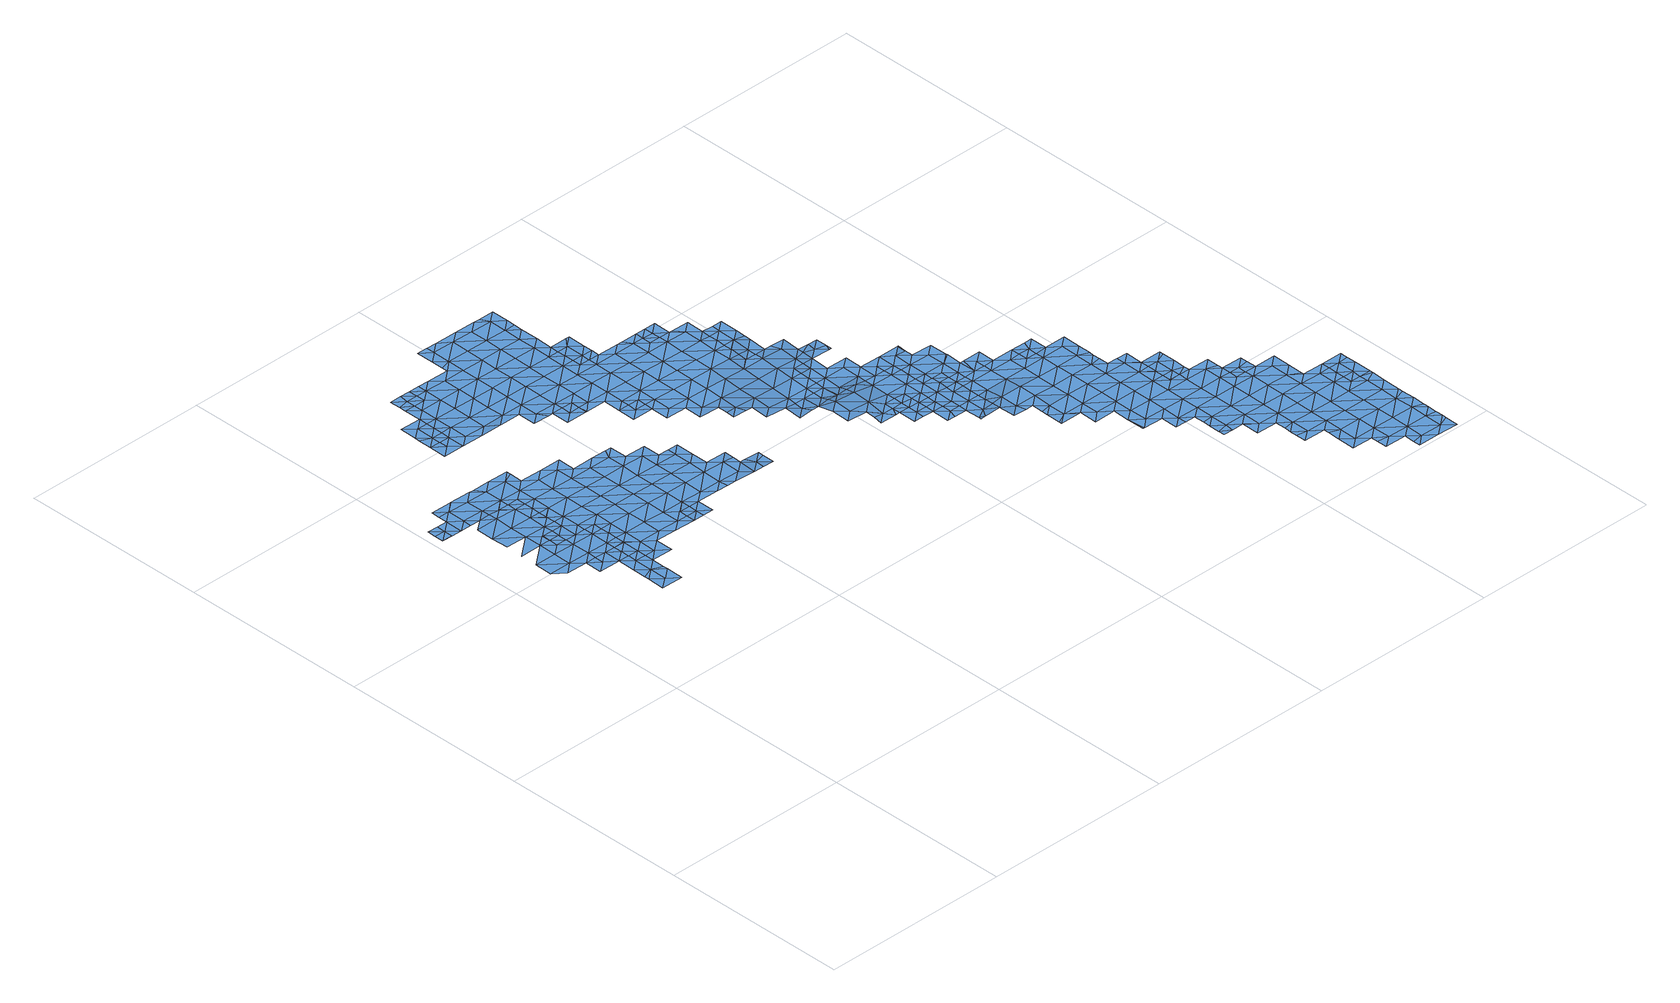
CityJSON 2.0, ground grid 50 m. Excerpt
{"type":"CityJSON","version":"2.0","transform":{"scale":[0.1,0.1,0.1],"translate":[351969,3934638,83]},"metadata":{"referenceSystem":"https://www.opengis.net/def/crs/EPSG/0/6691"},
"CityObjects":{
"waterbody1":{"type":"WaterBody","attributes":{"name":"3","class":"1140","function":"1","WaterBodyRiverFloodingRiskAttribute.description":"2","WaterBodyRiverFloodingRiskAttribute.rankOrg":"3","WaterBodyRiverFloodingRiskAttribute.adminType":"2","WaterBodyRiverFloodingRiskAttribute.scale":"L2"},"geometry":[{"type":"MultiSurface","lod":"1","boundaries":[[[0,1,2]],[[3,1,0]],[[0,4,3]],[[4,5,3]],[[0,2,6]],[[7,8,9]],[[10,4,0]],[[11,5,9]],[[12,13,7]],[[14,0,6]],[[4,15,5]],[[14,10,0]],[[16,12,7]],[[17,14,6]],[[12,18,13]],[[7,9,16]],[[15,19,5]],[[19,20,5]],[[4,10,15]],[[9,5,20]],[[17,21,14]],[[22,16,9]],[[23,15,10]],[[24,18,12]],[[21,25,14]],[[9,20,22]],[[26,12,16]],[[27,22,28]],[[14,29,10]],[[20,28,22]],[[22,30,16]],[[10,31,23]],[[32,24,12]],[[25,29,14]],[[30,26,16]],[[29,31,10]],[[26,32,12]],[[21,33,25]],[[27,34,22]],[[35,30,22]],[[26,36,32]],[[33,37,25]],[[38,35,22]],[[38,22,34]],[[39,31,29]],[[40,36,26]],[[37,33,41]],[[42,43,30]],[[44,26,30]],[[45,46,25]],[[25,46,29]],[[45,25,37]],[[42,30,35]],[[43,44,30]],[[47,40,26]],[[48,49,29]],[[29,46,48]],[[39,29,49]],[[47,26,44]],[[50,40,47]]]}]},
"waterbody2":{"type":"WaterBody","attributes":{"name":"3","class":"1140","function":"1","WaterBodyRiverFloodingRiskAttribute.description":"2","WaterBodyRiverFloodingRiskAttribute.rankOrg":"1","WaterBodyRiverFloodingRiskAttribute.adminType":"2","WaterBodyRiverFloodingRiskAttribute.scale":"L2"},"geometry":[{"type":"MultiSurface","lod":"1","boundaries":[[[51,52,53]],[[53,54,51]],[[51,54,55]],[[54,56,55]],[[57,56,54]],[[57,54,53]],[[58,51,55]],[[59,60,61]],[[60,62,61]],[[60,51,62]],[[63,64,60]],[[51,58,62]],[[64,65,60]],[[60,59,63]],[[66,63,59]],[[65,51,60]],[[52,51,65]]]}]},
"waterbody3":{"type":"WaterBody","attributes":{"name":"3","class":"1140","function":"1","WaterBodyRiverFloodingRiskAttribute.description":"2","WaterBodyRiverFloodingRiskAttribute.rankOrg":"2","WaterBodyRiverFloodingRiskAttribute.adminType":"2","WaterBodyRiverFloodingRiskAttribute.scale":"L2"},"geometry":[{"type":"MultiSurface","lod":"1","boundaries":[[[45,67,46]],[[23,31,68]],[[28,20,19]],[[15,23,19]],[[19,23,68]],[[19,68,28]],[[41,33,69]],[[41,69,66]],[[48,46,70]],[[67,71,72]],[[72,70,67]],[[46,67,70]],[[45,37,67]],[[73,74,75]],[[76,73,77]],[[73,78,77]],[[78,79,77]],[[79,80,77]],[[80,81,82]],[[82,81,83]],[[83,84,85]],[[86,87,88]],[[89,88,90]],[[71,91,72]],[[92,88,89]],[[88,92,86]],[[85,84,87]],[[93,85,87]],[[85,93,94]],[[85,94,95]],[[96,95,97]],[[98,74,99]],[[100,101,102]],[[103,104,105]],[[102,101,105]],[[105,106,102]],[[97,107,96]],[[108,96,107]],[[77,80,82]],[[85,95,96]],[[96,83,85]],[[82,83,96]],[[82,96,108]],[[82,108,77]],[[108,109,77]],[[108,110,109]],[[110,108,107]],[[111,110,107]],[[110,111,112]],[[110,112,113]],[[113,112,114]],[[112,115,114]],[[116,115,112]],[[116,102,106]],[[116,106,115]],[[115,106,117]],[[104,103,118]],[[118,119,104]],[[120,115,117]],[[119,121,122]],[[117,119,122]],[[119,117,104]],[[106,104,117]],[[104,106,105]],[[100,123,101]],[[123,100,124]],[[125,126,127]],[[126,125,97]],[[128,129,130]],[[131,130,132]],[[133,134,132]],[[135,136,134]],[[135,134,137]],[[137,138,139]],[[126,97,95]],[[140,141,130]],[[99,74,71]],[[71,74,76]],[[91,71,76]],[[109,91,76]],[[91,109,113]],[[142,114,120]],[[142,120,143]],[[143,120,144]],[[143,144,35]],[[35,144,42]],[[43,42,144]],[[40,50,145]],[[40,145,36]],[[145,32,36]],[[24,146,18]],[[24,32,146]],[[133,132,141]],[[129,147,140]],[[130,129,140]],[[132,130,141]],[[148,18,133]],[[146,133,18]],[[134,133,146]],[[138,137,134]],[[146,138,134]],[[138,146,145]],[[145,149,138]],[[149,139,138]],[[149,150,139]],[[150,149,151]],[[152,151,149]],[[151,152,153]],[[154,153,152]],[[154,152,121]],[[88,155,90]],[[155,88,156]],[[87,156,88]],[[156,87,84]],[[156,84,157]],[[157,84,83]],[[157,83,158]],[[81,158,83]],[[74,159,75]],[[159,74,98]],[[130,160,128]],[[131,160,130]],[[132,134,161]],[[134,136,161]],[[109,110,113]],[[109,76,77]],[[76,74,73]],[[67,99,71]],[[121,119,118]],[[121,152,122]],[[149,145,152]],[[145,146,32]],[[148,133,141]],[[152,145,122]],[[122,145,50]],[[143,35,38]],[[114,115,120]],[[162,163,164]],[[164,37,41]],[[49,48,70]],[[27,28,68]],[[34,27,68]],[[31,34,68]],[[39,49,165]],[[39,165,31]],[[165,34,31]],[[21,166,64]],[[33,21,69]],[[63,66,69]],[[164,41,66]],[[164,66,59]],[[164,59,162]],[[162,59,61]],[[61,62,162]],[[167,168,162]],[[62,167,162]],[[166,21,17]],[[17,6,166]],[[169,166,6]],[[169,64,166]],[[69,64,63]],[[64,69,21]],[[38,34,143]],[[165,143,34]],[[170,143,165]],[[165,49,170]],[[49,70,170]],[[164,67,37]],[[164,99,67]],[[163,99,164]],[[125,171,97]],[[172,173,174]],[[171,111,107]],[[175,173,172]],[[176,100,102]],[[107,97,171]],[[176,116,112]],[[176,102,116]],[[122,50,177]],[[120,117,177]],[[177,117,122]],[[124,100,175]],[[175,100,176]],[[175,176,173]],[[173,176,111]],[[171,173,111]],[[173,171,174]],[[174,171,125]],[[174,125,178]],[[178,125,127]],[[112,111,176]],[[91,113,179]],[[91,179,72]],[[72,179,170]],[[179,142,170]],[[142,179,114]],[[170,70,72]],[[113,114,179]],[[98,99,163]],[[168,163,162]],[[177,50,47]],[[47,44,177]],[[144,44,43]],[[177,44,144]],[[144,120,177]],[[142,143,170]]]}]},
"waterbody4":{"type":"WaterBody","attributes":{"name":"3","class":"1140","function":"1","WaterBodyRiverFloodingRiskAttribute.description":"2","WaterBodyRiverFloodingRiskAttribute.rankOrg":"1","WaterBodyRiverFloodingRiskAttribute.adminType":"2","WaterBodyRiverFloodingRiskAttribute.scale":"L2"},"geometry":[{"type":"MultiSurface","lod":"1","boundaries":[[[180,181,182]],[[182,183,184]],[[183,182,181]],[[185,186,182]],[[186,187,182]],[[188,185,182]],[[189,185,188]],[[188,190,189]],[[188,191,190]],[[182,187,180]],[[184,188,182]],[[192,188,184]],[[191,188,192]]]}]},
"waterbody5":{"type":"WaterBody","attributes":{"name":"3","class":"1140","function":"1","WaterBodyRiverFloodingRiskAttribute.description":"2","WaterBodyRiverFloodingRiskAttribute.rankOrg":"1","WaterBodyRiverFloodingRiskAttribute.adminType":"2","WaterBodyRiverFloodingRiskAttribute.scale":"L2"},"geometry":[{"type":"MultiSurface","lod":"1","boundaries":[[[80,193,194]],[[79,78,193]],[[75,193,78]],[[75,78,73]],[[194,193,195]],[[75,159,193]],[[79,193,80]],[[193,159,195]]]}]},
"waterbody6":{"type":"WaterBody","attributes":{"name":"3","class":"1140","function":"1","WaterBodyRiverFloodingRiskAttribute.description":"2","WaterBodyRiverFloodingRiskAttribute.rankOrg":"1","WaterBodyRiverFloodingRiskAttribute.adminType":"2","WaterBodyRiverFloodingRiskAttribute.scale":"L2"},"geometry":[{"type":"MultiSurface","lod":"1","boundaries":[[[196,197,198]],[[199,200,201]],[[201,200,197]],[[200,198,197]],[[202,203,197]],[[202,196,204]],[[202,197,196]],[[203,201,197]]]}]},
"waterbody7":{"type":"WaterBody","attributes":{"name":"3","class":"1140","function":"1","WaterBodyRiverFloodingRiskAttribute.description":"2","WaterBodyRiverFloodingRiskAttribute.rankOrg":"3","WaterBodyRiverFloodingRiskAttribute.adminType":"2","WaterBodyRiverFloodingRiskAttribute.scale":"L2"},"geometry":[{"type":"MultiSurface","lod":"1","boundaries":[[[205,206,207]],[[208,207,206]],[[209,205,207]],[[208,210,207]],[[209,207,211]],[[210,211,207]]]}]},
"waterbody8":{"type":"WaterBody","attributes":{"name":"3","class":"1140","function":"1","WaterBodyRiverFloodingRiskAttribute.description":"2","WaterBodyRiverFloodingRiskAttribute.rankOrg":"3","WaterBodyRiverFloodingRiskAttribute.adminType":"2","WaterBodyRiverFloodingRiskAttribute.scale":"L2"},"geometry":[{"type":"MultiSurface","lod":"1","boundaries":[[[212,213,214]],[[213,212,215]],[[215,216,213]],[[217,213,216]],[[217,218,213]],[[218,214,213]]]}]},
"waterbody9":{"type":"WaterBody","attributes":{"name":"3","class":"1140","function":"1","WaterBodyRiverFloodingRiskAttribute.description":"2","WaterBodyRiverFloodingRiskAttribute.rankOrg":"2","WaterBodyRiverFloodingRiskAttribute.adminType":"2","WaterBodyRiverFloodingRiskAttribute.scale":"L2"},"geometry":[{"type":"MultiSurface","lod":"1","boundaries":[[[219,220,221]],[[222,223,224]],[[225,226,227]],[[228,229,230]],[[229,231,230]],[[232,231,229]],[[232,233,234]],[[233,235,234]],[[235,233,236]],[[233,237,236]],[[229,237,233]],[[237,229,238]],[[239,237,238]],[[237,239,240]],[[241,240,239]],[[242,240,241]],[[242,243,240]],[[244,242,241]],[[244,227,245]],[[244,246,227]],[[227,246,247]],[[246,248,247]],[[249,248,246]],[[250,248,249]],[[251,252,247]],[[248,251,247]],[[253,250,249]],[[249,254,253]],[[254,249,255]],[[249,239,255]],[[255,238,256]],[[228,256,238]],[[239,249,246]],[[247,252,227]],[[227,252,257]],[[244,241,246]],[[246,241,239]],[[255,239,238]],[[240,236,237]],[[236,258,235]],[[259,235,258]],[[259,258,260]],[[258,261,260]],[[259,260,262]],[[262,260,263]],[[262,263,264]],[[234,235,259]],[[216,215,231]],[[214,265,266]],[[266,267,268]],[[266,265,267]],[[269,270,267]],[[267,270,271]],[[233,232,229]],[[231,215,230]],[[229,228,238]],[[272,228,230]],[[215,272,230]],[[257,225,227]],[[273,224,274]],[[222,275,276]],[[277,221,220]],[[278,276,275]],[[206,205,221]],[[267,271,268]],[[221,279,219]],[[269,280,270]],[[234,259,280]],[[262,281,259]],[[262,282,281]],[[283,282,262]],[[284,285,286]],[[282,287,281]],[[264,263,288]],[[260,261,263]],[[289,290,261]],[[236,261,258]],[[243,236,240]],[[245,227,226]],[[291,292,226]],[[293,294,295]],[[296,297,298]],[[296,299,297]],[[296,295,299]],[[295,296,300]],[[300,301,295]],[[300,302,301]],[[300,303,302]],[[303,300,304]],[[298,304,300]],[[305,302,306]],[[307,302,305]],[[308,302,307]],[[309,302,308]],[[309,308,310]],[[310,308,311]],[[310,311,312]],[[311,313,312]],[[313,311,314]],[[307,314,311]],[[313,314,315]],[[199,201,313]],[[316,317,318]],[[319,317,316]],[[319,320,317]],[[319,321,320]],[[322,320,321]],[[323,324,181]],[[324,325,181]],[[326,327,325]],[[224,223,274]],[[328,329,223]],[[329,328,330]],[[328,331,330]],[[332,333,334]],[[332,293,333]],[[332,335,293]],[[335,294,293]],[[333,293,309]],[[293,301,309]],[[332,334,335]],[[331,336,337]],[[338,337,219]],[[334,339,335]],[[294,335,340]],[[295,294,341]],[[342,343,344]],[[345,346,347]],[[317,320,347]],[[348,318,317]],[[349,320,322]],[[320,349,347]],[[349,345,347]],[[350,341,351]],[[350,299,341]],[[350,352,299]],[[351,341,353]],[[294,353,341]],[[340,353,294]],[[335,354,340]],[[339,354,335]],[[355,354,339]],[[356,355,339]],[[357,356,338]],[[356,339,338]],[[334,338,339]],[[334,337,338]],[[337,334,331]],[[333,331,334]],[[331,333,310]],[[310,330,331]],[[310,358,330]],[[358,329,330]],[[329,358,326]],[[359,326,358]],[[329,326,223]],[[223,326,274]],[[325,274,326]],[[324,274,325]],[[324,273,274]],[[323,273,324]],[[187,360,361]],[[360,323,361]],[[180,187,361]],[[181,180,361]],[[183,181,325]],[[325,184,183]],[[184,325,327]],[[323,181,361]],[[292,245,226]],[[292,362,245]],[[243,347,346]],[[346,363,243]],[[363,344,243]],[[342,344,363]],[[243,344,236]],[[344,261,236]],[[344,343,261]],[[343,364,261]],[[364,289,261]],[[261,290,263]],[[290,365,263]],[[365,288,263]],[[287,366,284]],[[287,367,366]],[[284,281,287]],[[286,281,284]],[[281,286,259]],[[259,286,280]],[[280,286,270]],[[270,286,285]],[[279,271,219]],[[271,279,268]],[[268,279,209]],[[279,221,209]],[[205,209,221]],[[278,206,276]],[[221,276,206]],[[277,276,221]],[[277,222,276]],[[277,223,222]],[[277,328,223]],[[336,328,277]],[[331,328,336]],[[277,220,336]],[[219,336,220]],[[219,337,336]],[[184,327,192]],[[192,327,191]],[[191,327,190]],[[190,368,204]],[[190,327,368]],[[326,359,327]],[[359,358,312]],[[312,358,310]],[[309,310,333]],[[308,307,311]],[[306,303,369]],[[303,370,369]],[[313,315,199]],[[303,304,370]],[[306,302,303]],[[309,301,302]],[[295,301,293]],[[295,341,299]],[[297,299,371]],[[300,296,298]],[[371,299,352]],[[372,373,226]],[[373,291,226]],[[372,226,225]],[[231,232,374]],[[374,232,234]],[[375,242,244]],[[245,375,244]],[[234,280,374]],[[374,280,269]],[[267,374,269]],[[265,374,267]],[[217,374,265]],[[231,217,216]],[[218,217,265]],[[218,265,214]],[[266,268,376]],[[211,376,268]],[[376,211,210]],[[211,268,209]],[[231,374,217]],[[270,377,271]],[[378,287,282]],[[378,379,287]],[[262,380,283]],[[284,381,285]],[[379,367,287]],[[262,264,380]],[[375,243,242]],[[375,245,382]],[[383,312,313]],[[312,383,359]],[[383,327,359]],[[383,368,327]],[[203,368,383]],[[368,203,202]],[[203,313,201]],[[384,357,338]],[[362,382,245]],[[317,382,348]],[[317,375,382]],[[375,317,347]],[[375,347,243]],[[288,385,264]],[[386,264,385]],[[264,386,380]],[[284,366,381]],[[270,285,377]],[[285,384,377]],[[387,384,285]],[[285,381,387]],[[384,338,377]],[[219,377,338]],[[219,271,377]],[[202,204,368]],[[383,313,203]]]}]},
"waterbody10":{"type":"WaterBody","attributes":{"name":"3","class":"1140","function":"1","WaterBodyRiverFloodingRiskAttribute.description":"2","WaterBodyRiverFloodingRiskAttribute.rankOrg":"1","WaterBodyRiverFloodingRiskAttribute.adminType":"2","WaterBodyRiverFloodingRiskAttribute.scale":"L2"},"geometry":[{"type":"MultiSurface","lod":"1","boundaries":[[[388,389,356]],[[390,389,391]],[[391,389,388]],[[392,391,388]],[[354,355,389]],[[388,356,357]],[[356,389,355]],[[389,390,393]],[[389,393,354]],[[387,392,388]],[[392,387,381]],[[357,384,388]],[[387,388,384]]]}]},
"waterbody11":{"type":"WaterBody","attributes":{"name":"3","class":"1140","function":"1","WaterBodyRiverFloodingRiskAttribute.description":"2","WaterBodyRiverFloodingRiskAttribute.rankOrg":"1","WaterBodyRiverFloodingRiskAttribute.adminType":"2","WaterBodyRiverFloodingRiskAttribute.scale":"L2"},"geometry":[{"type":"MultiSurface","lod":"1","boundaries":[[[394,380,395]],[[283,378,282]],[[283,380,394]],[[283,394,378]],[[395,396,394]],[[396,378,394]],[[379,378,396]]]}]},
"waterbody12":{"type":"WaterBody","attributes":{"name":"3","class":"1140","function":"1","WaterBodyRiverFloodingRiskAttribute.description":"2","WaterBodyRiverFloodingRiskAttribute.rankOrg":"2","WaterBodyRiverFloodingRiskAttribute.adminType":"2","WaterBodyRiverFloodingRiskAttribute.scale":"L2"},"geometry":[{"type":"MultiSurface","lod":"1","boundaries":[[[397,398,399]],[[399,398,400]],[[398,401,402]],[[400,398,402]],[[398,403,404]],[[403,398,397]],[[404,401,398]]]}]},
"waterbody13":{"type":"WaterBody","attributes":{"name":"3","class":"1140","function":"1","WaterBodyRiverFloodingRiskAttribute.description":"2","WaterBodyRiverFloodingRiskAttribute.rankOrg":"1","WaterBodyRiverFloodingRiskAttribute.adminType":"2","WaterBodyRiverFloodingRiskAttribute.scale":"L2"},"geometry":[{"type":"MultiSurface","lod":"1","boundaries":[[[405,406,407]],[[408,409,407]],[[410,408,407]],[[409,405,407]],[[410,404,403]],[[410,407,404]],[[406,404,407]],[[404,406,401]]]}]},
"waterbody14":{"type":"WaterBody","attributes":{"name":"3","class":"1140","function":"1","WaterBodyRiverFloodingRiskAttribute.description":"2","WaterBodyRiverFloodingRiskAttribute.rankOrg":"2","WaterBodyRiverFloodingRiskAttribute.adminType":"2","WaterBodyRiverFloodingRiskAttribute.scale":"L2"},"geometry":[{"type":"MultiSurface","lod":"1","boundaries":[[[411,412,413]],[[414,415,413]],[[416,417,418]],[[416,419,417]],[[414,413,420]],[[421,420,413]],[[422,420,421]],[[409,408,422]],[[406,405,423]],[[406,423,424]],[[425,424,423]],[[426,425,423]],[[416,405,422]],[[426,423,427]],[[416,423,405]],[[427,418,428]],[[418,429,428]],[[429,418,417]],[[421,419,416]],[[430,419,421]],[[430,431,419]],[[431,432,419]],[[419,432,417]],[[432,433,417]],[[427,423,416]],[[417,434,429]],[[435,434,417]],[[436,414,420]],[[418,427,416]],[[433,435,417]],[[437,430,421]],[[437,421,412]],[[420,422,408]],[[413,412,421]],[[422,421,416]],[[405,409,422]],[[424,401,406]],[[438,439,403]],[[440,441,442]],[[442,443,444]],[[444,443,445]],[[446,444,445]],[[444,446,447]],[[443,420,439]],[[410,403,439]],[[440,444,447]],[[440,442,444]],[[415,448,413]],[[436,420,443]],[[420,408,439]],[[438,445,439]],[[439,408,410]],[[443,439,445]],[[448,411,413]]]}]},
"waterbody15":{"type":"WaterBody","attributes":{"name":"3","class":"1140","function":"1","WaterBodyRiverFloodingRiskAttribute.description":"2","WaterBodyRiverFloodingRiskAttribute.rankOrg":"1","WaterBodyRiverFloodingRiskAttribute.adminType":"2","WaterBodyRiverFloodingRiskAttribute.scale":"L2"},"geometry":[{"type":"MultiSurface","lod":"1","boundaries":[[[449,450,288]],[[290,451,449]],[[452,451,343]],[[453,451,454]],[[455,449,451]],[[456,449,455]],[[454,452,349]],[[454,451,452]],[[449,456,450]],[[455,451,453]],[[345,349,452]],[[290,449,365]],[[342,346,452]],[[452,346,345]],[[343,451,364]],[[289,364,451]],[[289,451,290]],[[449,288,365]],[[342,363,346]],[[342,452,343]]]}]},
"waterbody16":{"type":"WaterBody","attributes":{"name":"3","class":"1140","function":"1","WaterBodyRiverFloodingRiskAttribute.description":"2","WaterBodyRiverFloodingRiskAttribute.rankOrg":"2","WaterBodyRiverFloodingRiskAttribute.adminType":"2","WaterBodyRiverFloodingRiskAttribute.scale":"L2"},"geometry":[{"type":"MultiSurface","lod":"1","boundaries":[[[457,458,399]],[[459,399,458]],[[459,458,460]],[[461,460,458]],[[459,460,462]],[[458,463,461]],[[463,458,457]]]}]},
"waterbody17":{"type":"WaterBody","attributes":{"name":"3","class":"1140","function":"1","WaterBodyRiverFloodingRiskAttribute.description":"2","WaterBodyRiverFloodingRiskAttribute.rankOrg":"1","WaterBodyRiverFloodingRiskAttribute.adminType":"2","WaterBodyRiverFloodingRiskAttribute.scale":"L2"},"geometry":[{"type":"MultiSurface","lod":"1","boundaries":[[[464,465,466]],[[467,462,460]],[[462,467,464]],[[464,445,462]],[[399,468,397]],[[468,399,459]],[[461,469,470]],[[459,462,468]],[[468,462,445]],[[471,467,472]],[[467,470,472]],[[472,470,473]],[[469,474,475]],[[476,470,475]],[[476,473,470]],[[471,465,467]],[[467,465,464]],[[468,445,438]],[[470,469,475]],[[470,467,461]],[[460,461,467]],[[466,447,464]],[[446,464,447]],[[446,445,464]],[[438,403,468]],[[468,403,397]]]}]},
"waterbody18":{"type":"WaterBody","attributes":{"name":"3","class":"1140","function":"1","WaterBodyRiverFloodingRiskAttribute.description":"2","WaterBodyRiverFloodingRiskAttribute.rankOrg":"1","WaterBodyRiverFloodingRiskAttribute.adminType":"2","WaterBodyRiverFloodingRiskAttribute.scale":"L2"},"geometry":[{"type":"MultiSurface","lod":"1","boundaries":[[[477,478,479]],[[480,225,257]],[[481,225,434]],[[482,292,291]],[[412,483,484]],[[485,434,480]],[[485,480,486]],[[252,486,480]],[[487,488,489]],[[487,489,490]],[[490,491,487]],[[492,430,437]],[[435,481,434]],[[435,433,481]],[[493,494,495]],[[493,495,496]],[[497,496,495]],[[479,496,497]],[[478,496,479]],[[477,479,490]],[[477,490,441]],[[441,490,498]],[[437,412,492]],[[492,412,484]],[[492,484,499]],[[484,500,499]],[[500,501,499]],[[502,501,318]],[[318,348,502]],[[362,292,502]],[[482,502,292]],[[502,482,501]],[[501,482,499]],[[499,482,492]],[[415,414,503]],[[498,503,414]],[[498,414,436]],[[504,489,488]],[[505,478,477]],[[441,440,477]],[[503,498,490]],[[491,490,479]],[[495,506,497]],[[495,494,506]],[[489,503,490]],[[257,252,480]],[[434,225,480]],[[411,483,412]],[[507,484,483]],[[489,504,503]],[[508,509,510]],[[372,225,481]],[[492,511,430]],[[481,373,372]],[[373,481,433]],[[373,433,432]],[[511,373,432]],[[442,441,498]],[[440,447,477]],[[477,447,505]],[[431,511,432]],[[431,430,511]],[[348,382,502]],[[382,362,502]],[[492,482,511]],[[511,482,373]],[[291,373,482]],[[508,507,512]],[[508,512,509]],[[509,512,504]],[[504,512,503]],[[512,448,503]],[[448,507,483]],[[411,448,483]],[[498,443,442]],[[436,443,498]],[[503,448,415]],[[448,512,507]]]}]},
"waterbody19":{"type":"WaterBody","attributes":{"name":"3","class":"1140","function":"1","WaterBodyRiverFloodingRiskAttribute.description":"2","WaterBodyRiverFloodingRiskAttribute.rankOrg":"1","WaterBodyRiverFloodingRiskAttribute.adminType":"2","WaterBodyRiverFloodingRiskAttribute.scale":"L2"},"geometry":[{"type":"MultiSurface","lod":"1","boundaries":[[[513,514,515]],[[516,316,517]],[[517,513,515]],[[515,518,517]],[[316,516,319]],[[517,318,513]],[[517,316,318]],[[516,517,518]]]}]},
"waterbody20":{"type":"WaterBody","attributes":{"name":"3","class":"1140","function":"1","WaterBodyRiverFloodingRiskAttribute.description":"2","WaterBodyRiverFloodingRiskAttribute.rankOrg":"1","WaterBodyRiverFloodingRiskAttribute.adminType":"2","WaterBodyRiverFloodingRiskAttribute.scale":"L2"},"geometry":[{"type":"MultiSurface","lod":"1","boundaries":[[[519,520,521]],[[520,522,521]],[[523,522,520]],[[520,524,523]],[[525,524,520]],[[520,519,526]],[[526,525,520]]]}]},
"waterbody21":{"type":"WaterBody","attributes":{"name":"3","class":"1140","function":"1","WaterBodyRiverFloodingRiskAttribute.description":"2","WaterBodyRiverFloodingRiskAttribute.rankOrg":"2","WaterBodyRiverFloodingRiskAttribute.adminType":"2","WaterBodyRiverFloodingRiskAttribute.scale":"L2"},"geometry":[{"type":"MultiSurface","lod":"1","boundaries":[[[527,528,529]],[[530,531,528]],[[530,532,533]],[[534,535,532]],[[536,537,534]],[[532,535,538]],[[532,538,533]],[[533,538,539]],[[540,541,542]],[[543,541,540]],[[539,543,533]],[[530,533,544]],[[543,544,533]],[[544,543,540]],[[536,545,537]],[[545,536,546]],[[547,546,536]],[[548,547,536]],[[548,536,534]],[[548,534,532]],[[530,548,532]],[[528,548,530]],[[528,549,548]],[[527,549,528]],[[550,549,527]],[[551,550,527]],[[550,551,552]],[[553,550,552]],[[553,552,554]],[[555,556,557]],[[558,559,560]],[[561,558,560]],[[562,561,563]],[[563,561,560]],[[563,560,564]],[[565,566,556]],[[567,564,568]],[[567,569,564]],[[564,569,563]],[[570,563,569]],[[571,572,573]],[[572,574,573]],[[575,573,574]],[[573,575,568]],[[576,566,565]],[[576,573,566]],[[566,573,568]],[[566,568,564]],[[566,564,556]],[[556,564,560]],[[577,556,560]],[[556,577,557]],[[554,578,557]],[[554,557,577]],[[554,577,553]],[[553,577,559]],[[553,559,579]],[[579,559,549]],[[549,559,547]],[[547,559,580]],[[547,580,581]],[[582,580,558]],[[582,558,583]],[[584,562,570]],[[585,586,587]],[[588,586,589]],[[585,589,586]],[[572,589,585]],[[571,589,572]],[[590,589,571]],[[576,590,571]],[[591,590,576]],[[592,593,591]],[[591,593,590]],[[594,590,593]],[[590,594,588]],[[595,588,594]],[[588,595,596]],[[595,597,596]],[[598,597,595]],[[599,597,598]],[[600,601,602]],[[603,600,604]],[[600,603,601]],[[605,606,607]],[[606,476,607]],[[608,494,609]],[[523,610,522]],[[610,611,612]],[[613,614,615]],[[612,616,617]],[[618,619,620]],[[471,621,465]],[[465,621,622]],[[621,623,622]],[[624,623,621]],[[621,472,624]],[[471,472,621]],[[473,476,624]],[[606,624,476]],[[606,625,624]],[[626,625,606]],[[627,626,606]],[[628,626,627]],[[629,626,628]],[[600,629,628]],[[629,600,598]],[[629,598,630]],[[629,630,631]],[[629,631,632]],[[632,631,611]],[[632,611,633]],[[632,633,625]],[[625,633,623]],[[623,633,634]],[[623,634,609]],[[608,609,634]],[[608,634,524]],[[635,619,636]],[[609,496,478]],[[609,478,622]],[[505,622,478]],[[637,638,593]],[[593,639,637]],[[639,593,592]],[[640,592,591]],[[641,642,643]],[[644,640,591]],[[645,641,646]],[[647,645,646]],[[644,576,565]],[[565,556,555]],[[555,557,578]],[[648,647,646]],[[578,649,650]],[[578,554,651]],[[652,653,654]],[[655,651,552]],[[656,551,657]],[[658,659,660]],[[661,662,663]],[[662,657,529]],[[528,531,529]],[[531,530,544]],[[664,544,540]],[[664,540,665]],[[664,665,666]],[[667,666,665]],[[667,668,666]],[[668,669,666]],[[664,666,670]],[[671,672,673]],[[674,671,675]],[[670,676,664]],[[666,669,670]],[[613,522,614]],[[610,614,522]],[[614,610,612]],[[614,612,615]],[[615,612,677]],[[677,612,617]],[[619,678,620]],[[678,619,635]],[[679,641,645]],[[642,641,679]],[[680,592,640]],[[680,640,643]],[[643,640,641]],[[641,640,644]],[[641,644,646]],[[646,644,565]],[[555,646,565]],[[646,555,648]],[[648,555,578]],[[650,648,578]],[[649,652,654]],[[578,652,649]],[[651,652,578]],[[652,651,653]],[[651,681,653]],[[681,651,655]],[[682,551,656]],[[660,659,661]],[[659,662,661]],[[662,659,657]],[[657,659,656]],[[658,656,659]],[[683,658,660]],[[684,671,674]],[[672,671,684]],[[672,684,685]],[[663,672,685]],[[662,672,663]],[[672,662,529]],[[672,529,531]],[[493,496,609]],[[544,673,531]],[[673,544,664]],[[673,664,671]],[[676,671,664]],[[671,676,675]],[[675,676,686]],[[686,676,687]],[[687,676,670]],[[687,670,688]],[[688,670,689]],[[669,689,670]],[[665,540,542]],[[494,608,526]],[[525,526,608]],[[525,608,524]],[[523,524,610]],[[634,610,524]],[[634,633,610]],[[625,623,624]],[[626,632,625]],[[610,633,611]],[[611,616,612]],[[611,631,616]],[[629,632,626]],[[631,630,690]],[[630,598,691]],[[598,600,599]],[[628,604,600]],[[628,627,692]],[[606,605,627]],[[472,473,624]],[[628,692,604]],[[599,600,602]],[[588,596,586]],[[597,693,596]],[[693,597,599]],[[691,598,595]],[[694,595,594]],[[588,589,590]],[[695,635,636]],[[636,696,695]],[[696,636,638]],[[638,636,593]],[[691,595,694]],[[465,622,466]],[[694,630,691]],[[690,630,694]],[[631,690,616]],[[697,616,690]],[[616,698,617]],[[698,616,697]],[[697,619,618]],[[619,697,690]],[[636,619,690]],[[636,690,694]],[[636,694,593]],[[694,594,593]],[[644,591,576]],[[623,609,622]],[[494,493,609]],[[571,573,576]],[[563,570,562]],[[583,558,561]],[[558,580,559]],[[546,547,581]],[[549,547,548]],[[550,579,549]],[[553,579,550]],[[560,559,577]],[[651,554,552]],[[551,527,657]],[[527,529,657]],[[672,531,673]],[[622,447,466]],[[505,447,622]],[[699,700,551]],[[682,699,551]],[[701,700,699]],[[701,702,700]],[[702,655,700]],[[700,655,552]],[[700,552,551]]]}]},
"waterbody22":{"type":"WaterBody","attributes":{"name":"3","class":"1140","function":"1","WaterBodyRiverFloodingRiskAttribute.description":"2","WaterBodyRiverFloodingRiskAttribute.rankOrg":"1","WaterBodyRiverFloodingRiskAttribute.adminType":"2","WaterBodyRiverFloodingRiskAttribute.scale":"L2"},"geometry":[{"type":"MultiSurface","lod":"1","boundaries":[[[680,643,703]],[[680,703,704]],[[705,704,703]],[[704,705,706]],[[638,704,706]],[[704,638,637]],[[592,680,639]],[[637,639,704]],[[696,706,695]],[[695,706,635]],[[635,706,707]],[[708,706,705]],[[707,706,708]],[[706,696,638]],[[704,639,680]]]}]},
"waterbody23":{"type":"WaterBody","attributes":{"name":"3","class":"1140","function":"1","WaterBodyRiverFloodingRiskAttribute.description":"2","WaterBodyRiverFloodingRiskAttribute.rankOrg":"1","WaterBodyRiverFloodingRiskAttribute.adminType":"2","WaterBodyRiverFloodingRiskAttribute.scale":"L2"},"geometry":[{"type":"MultiSurface","lod":"1","boundaries":[[[650,649,709]],[[709,645,647]],[[709,647,650]],[[647,648,650]],[[709,710,645]],[[709,711,710]],[[711,709,649]]]}]},
"waterbody24":{"type":"WaterBody","attributes":{"name":"3","class":"1140","function":"1","WaterBodyRiverFloodingRiskAttribute.description":"2","WaterBodyRiverFloodingRiskAttribute.rankOrg":"1","WaterBodyRiverFloodingRiskAttribute.adminType":"2","WaterBodyRiverFloodingRiskAttribute.scale":"L2"},"geometry":[{"type":"MultiSurface","lod":"1","boundaries":[[[682,656,712]],[[713,712,683]],[[658,683,712]],[[712,656,658]],[[712,699,682]],[[699,714,701]],[[702,701,714]],[[714,699,712]],[[714,715,702]],[[714,712,713]],[[714,713,716]],[[714,716,715]]]}]}
},
"vertices":[
[144,980,24],[87,981,24],[116,957,24],[88,1027,24],[145,1027,24],[146,1073,24],[172,956,24],[90,1166,23],[90,1120,24],[146,1119,24],[201,1026,24],[89,1073,24],[148,1211,24],[91,1212,23],[201,979,24],[173,1049,24],[147,1165,23],[200,956,24],[120,1234,23],[174,1072,24],[174,1095,24],[229,955,24],[203,1118,23],[202,1049,24],[148,1234,24],[257,978,24],[204,1210,23],[203,1094,24],[175,1095,24],[258,1025,24],[204,1164,23],[230,1048,24],[176,1233,23],[257,955,24],[231,1094,24],[232,1140,23],[177,1233,23],[285,955,24],[232,1117,23],[258,1048,24],[205,1233,23],[285,954,24],[232,1141,23],[232,1164,23],[233,1187,23],[285,978,24],[286,1001,24],[233,1210,23],[286,1024,24],[287,1047,24],[233,1233,23],
[255,839,24],[227,827,24],[227,817,24],[254,793,24],[283,816,24],[282,770,24],[226,771,24],[283,828,24],[284,908,24],[256,886,24],[284,886,24],[284,862,24],[256,909,24],[228,910,24],[227,863,24],[284,909,24],
[314,977,24],[202,1072,24],[257,932,24],[315,1024,24],[371,976,24],[371,1023,24],[455,951,23],[427,929,23],[455,929,23],[427,975,23],[484,974,23],[456,951,23],[484,951,22],[512,951,22],[569,950,22],[541,973,22],[597,972,22],[654,971,21],[655,1018,22],[698,994,20],[683,994,21],[711,971,18],[739,979,18],[738,947,18],[428,1022,24],[739,993,18],[683,1016,21],[684,1041,22],[627,1042,23],[598,1019,23],[599,1065,24],[398,907,23],[370,930,24],[488,1206,23],[460,1229,23],[431,1206,23],[404,1276,22],[375,1253,22],[403,1230,22],[374,1207,22],[542,1066,24],[541,1020,23],[485,1021,23],[485,1067,24],[486,1113,23],[430,1114,23],[429,1068,24],[373,1115,23],[374,1161,23],[430,1160,23],[318,1208,22],[348,1277,22],[319,1254,22],[317,1162,23],[290,1278,22],[262,1255,22],[499,1228,23],[516,1228,23],[600,1111,23],[627,1087,23],[628,1134,23],[7,1260,23],[7,1237,23],[35,1259,23],[36,1282,23],[64,1282,23],[92,1258,23],[93,1305,23],[120,1328,22],[65,1329,23],[122,1328,22],[149,1304,22],[178,1327,22],[35,1236,23],[63,1235,23],[316,1116,23],[260,1117,23],[260,1163,23],[205,1256,23],[149,1257,23],[7,1236,23],[92,1235,23],[206,1303,22],[191,1326,22],[235,1326,22],[263,1302,22],[291,1325,22],[291,1314,22],[710,947,19],[682,948,19],[625,949,21],[600,949,22],[455,906,22],[8,1283,23],[64,1305,23],[312,885,24],[341,908,24],[313,931,24],[259,1071,24],[200,933,24],[341,861,24],[341,905,24],[171,911,24],[316,1070,24],[543,1112,23],[573,1181,23],[544,1159,23],[572,1135,23],[516,1182,23],[487,1160,23],[261,1209,23],[600,1134,23],[372,1069,24],
[266,1509,20],[294,1509,20],[267,1533,20],[295,1532,20],[295,1555,20],[239,1556,20],[239,1545,20],[238,1510,20],[267,1579,20],[240,1603,20],[296,1602,20],[295,1579,20],[295,1556,20],
[483,928,22],[511,905,22],[484,906,22],
[297,1666,19],[325,1670,19],[297,1694,19],[354,1693,19],[328,1694,19],[354,1670,19],[325,1647,19],[354,1647,19],[297,1648,19],
[548,1413,20],[519,1413,20],[548,1389,20],[519,1366,20],[576,1412,20],[576,1366,20],[576,1389,20],
[630,1273,20],[659,1295,20],[631,1319,20],[687,1272,20],[688,1295,20],[688,1318,20],[660,1319,20],
[606,1481,19],[549,1482,19],[548,1436,20],[464,1461,21],[436,1484,21],[407,1462,21],[967,1082,5],[996,1104,6],[940,1105,6],[743,1224,19],[772,1247,19],[715,1248,20],[716,1294,20],[773,1293,19],[829,1293,18],[773,1340,19],[830,1339,18],[886,1292,18],[829,1246,17],[771,1201,18],[828,1200,16],[885,1245,15],[884,1199,13],[941,1198,11],[942,1244,14],[940,1152,9],[997,1151,8],[884,1153,12],[883,1106,10],[855,1130,12],[827,1154,14],[836,1130,13],[854,1084,10],[911,1083,6],[798,1131,14],[799,1152,15],[799,1178,16],[742,1179,18],[939,1082,5],[887,1338,18],[831,1385,19],[887,1384,18],[943,1337,17],[888,1430,19],[944,1383,18],[945,1429,18],[660,1341,20],[632,1365,20],[661,1387,20],[604,1388,20],[717,1386,20],[718,1433,19],[662,1434,20],[687,1225,20],[351,1462,20],[379,1485,19],[463,1414,21],[492,1437,21],[492,1483,21],[507,1413,20],[605,1435,20],[774,1386,19],[832,1431,19],[860,1454,19],[889,1454,19],[776,1478,19],[719,1479,19],[775,1432,19],[832,1477,19],[973,1406,18],[971,1336,17],[972,1359,17],[1025,1104,6],[1025,1127,7],[609,1666,19],[665,1665,19],[610,1712,19],[610,1758,19],[639,1781,19],[583,1781,19],[667,1757,19],[554,1759,19],[553,1713,19],[496,1714,19],[497,1760,19],[525,1782,19],[468,1706,19],[469,1738,19],[468,1691,19],[495,1668,19],[552,1667,19],[495,1622,19],[439,1668,19],[438,1622,19],[382,1669,19],[411,1692,19],[383,1693,19],[1083,1203,9],[1054,1196,10],[1082,1173,8],[1083,1218,10],[1055,1242,12],[1084,1265,12],[1045,1266,13],[293,1463,20],[322,1486,20],[323,1532,20],[380,1531,19],[324,1578,19],[493,1529,19],[436,1530,19],[494,1575,19],[551,1575,19],[608,1620,19],[551,1621,19],[607,1574,19],[665,1619,19],[550,1528,19],[606,1527,19],[663,1526,19],[664,1573,19],[694,1641,19],[666,1711,19],[971,1290,15],[971,1313,17],[943,1291,17],[999,1266,14],[971,1267,14],[998,1243,15],[1054,1173,9],[1027,1266,13],[695,1734,19],[695,1712,19],[696,1780,19],[694,1688,19],[693,1595,19],[692,1572,19],[692,1549,19],[692,1526,19],[437,1576,19],[381,1577,19],[237,1464,20],[266,1487,20],[1026,1151,8],[970,1267,14],[971,1314,17],[972,1382,17],[805,1500,19],[819,1500,19],[325,1624,19],[469,1783,19],[496,1783,19],[656,1780,19],[996,1081,5],[1024,1081,5],[717,1340,20],[998,1197,12],[578,1365,20],[662,1480,19],[860,1477,19],[861,1499,19],[917,1453,19],[748,1501,19],[1026,1174,9],[381,1623,19],[691,1502,19],[973,1452,18],[926,1453,19],[719,1502,19],
[720,1525,19],[721,1572,19],[749,1595,19],[748,1548,19],[748,1523,19],[740,1595,19],
[889,1476,19],[918,1499,19],[888,1499,19],
[1134,871,5],[1106,872,6],[1134,848,5],[1103,849,6],[1078,896,6],[1077,849,6],[1135,895,5],[1106,895,6],
[1078,941,6],[1078,918,6],[1106,918,6],[1135,940,5],[1107,941,6],[1135,917,5],
[1165,1033,5],[1137,1033,5],[1165,1010,5],[1192,986,5],[1193,1009,5],[1051,965,13],[995,1012,18],[994,966,16],[1051,1011,15],[1164,963,5],[1108,1011,5],[1107,964,5],[1050,919,6],[1065,896,6],[1021,897,6],[1022,918,9],[1022,942,12],[965,943,16],[966,990,17],[1080,1034,10],[1052,1035,10],[1024,1035,9],[1023,1035,9],[966,1036,7],[995,1036,11],[1192,963,5],[1108,1034,5],[1163,894,5],[1163,917,5],[1248,916,5],[1249,938,5],[1220,939,5],[1192,939,5],[1220,916,5],[1191,894,5],[1219,893,4],[1248,893,5],[1193,1032,5],
[1001,1382,17],[1003,1405,17],[1000,1336,17],[999,1290,14],[1029,1331,16],[1028,1313,15],[1029,1358,17],[1030,1405,17],
[1133,802,5],[1162,824,5],[1162,848,5],[1190,824,4],[1189,801,4],[1190,847,4],[1155,801,5],
[1219,870,4],[1247,846,4],[1248,870,5],[1218,823,4],[1162,871,5],[1189,761,5],[1217,777,5],[1247,823,4],[1246,800,5],[1246,777,7],[1189,755,5],[1203,755,6],[1246,754,8],
[1276,915,5],[1304,892,6],[1305,937,5],[939,1059,4],[995,1058,4],[1053,1104,6],[1165,1056,5],[1138,1079,5],[948,1037,6],[910,1037,4],[1306,984,4],[1306,1031,4],[1278,1008,4],[1277,961,5],[1306,980,5],[1109,1057,5],[1333,891,6],[1361,891,7],[1333,914,6],[1305,892,6],[1315,937,5],[1221,962,5],[1110,1103,6],[1138,1125,6],[1081,1126,6],[1054,1150,7],[1221,1009,5],[1250,1032,5],[1276,892,5],[1362,936,6],[1194,1078,5],[1250,1077,6],[1251,1054,5],[1251,1077,6],[1052,1058,4],[1222,1055,6],
[1134,1172,7],[1139,1172,7],[1139,1188,7],[1114,1218,8],[1111,1195,7],[1140,1218,7],
[1456,889,8],[1446,866,8],[1475,889,8],[1474,843,9],[1445,843,8],[1417,843,8],[1417,867,8],[1417,890,8],
[1776,259,10],[1775,213,10],[1832,212,10],[1774,167,10],[1831,166,10],[1717,168,10],[1717,122,10],[1690,192,10],[1690,178,10],[1662,215,10],[1633,193,10],[1689,146,10],[1688,99,10],[1773,75,10],[1744,79,10],[1744,53,10],[1744,98,10],[1773,121,10],[1633,219,10],[1633,239,10],[1662,261,10],[1718,214,10],[1719,260,10],[1776,306,10],[1833,305,10],[1777,352,10],[1721,353,10],[1721,399,10],[1665,447,10],[1608,401,10],[1665,400,10],[1606,309,10],[1663,308,10],[1607,355,10],[1579,333,10],[1548,333,10],[1551,356,10],[1551,402,10],[1609,448,10],[1552,448,10],[1523,399,10],[1523,426,10],[1522,379,10],[1522,351,10],[1496,495,10],[1468,473,10],[1495,449,10],[1467,427,10],[1495,426,10],[1553,494,9],[1664,354,10],[1722,446,10],[1720,307,10],[1634,285,10],[1634,257,10],[1578,286,10],[1579,331,10],[1522,334,10],[1414,474,10],[1411,520,10],[1411,474,10],[1440,542,10],[1440,496,10],[1497,541,10],[1554,541,9],[1583,563,10],[1554,587,10],[1498,588,10],[1441,589,10],[1412,566,10],[1384,590,9],[1385,636,9],[1357,614,9],[1328,637,8],[1300,615,8],[1353,614,9],[1300,624,8],[1300,660,8],[1281,707,9],[1273,730,10],[1245,708,10],[1389,867,7],[1332,868,6],[1445,820,9],[1444,774,9],[1501,773,10],[1530,842,10],[1502,819,10],[1529,795,10],[1500,727,10],[1528,750,10],[1556,702,10],[1556,679,10],[1585,702,10],[1275,823,5],[1276,869,5],[1332,822,6],[1274,776,10],[1331,776,10],[1330,730,10],[1301,707,9],[1329,683,8],[1386,682,9],[1443,681,9],[1443,728,9],[1387,729,8],[1387,775,8],[1388,821,7],[1584,655,10],[1555,633,10],[1583,587,10],[1583,609,10],[1583,564,10],[1610,540,9],[1667,539,10],[1696,561,10],[1639,562,10],[1609,494,9],[1695,515,10],[1666,493,10],[1695,492,10],[1694,469,10],[1751,468,10],[1722,469,10],[1778,398,10],[1779,445,10],[1807,421,10],[1808,468,10],[1806,374,10],[1861,281,10],[1832,259,10],[1889,281,10],[1889,258,10],[1918,272,10],[1917,234,10],[1888,212,10],[1916,188,10],[1829,74,10],[1801,52,10],[1828,28,10],[1800,23,10],[1800,5,10],[1856,4,10],[1885,27,10],[1887,119,10],[1887,166,10],[1830,120,10],[1915,109,10],[1915,95,10],[1886,73,10],[1529,761,10],[1584,658,10],[1695,530,10],[1611,563,10],[1806,380,10],[1861,305,10],[1918,280,10],[1916,142,10],[1916,175,10],[1914,70,10],[1914,50,10],[1914,39,10],[1913,3,10],[1499,680,10],[1442,635,10],[1301,678,8],[1356,567,9],[1498,634,10],[1584,633,10],[1583,610,10],[1528,703,10],[1528,730,10],[1862,328,10],[1834,351,10],[1862,351,10],[1862,373,10],
[1639,577,10],[1611,586,10],[1640,609,10],[1612,632,10],[1640,654,10],[1640,644,10],
[1723,492,10],[1751,514,10],[1751,495,10],
[1890,304,10],[1919,327,10],[1890,350,10],[1919,372,10],[1919,352,10]
]}
